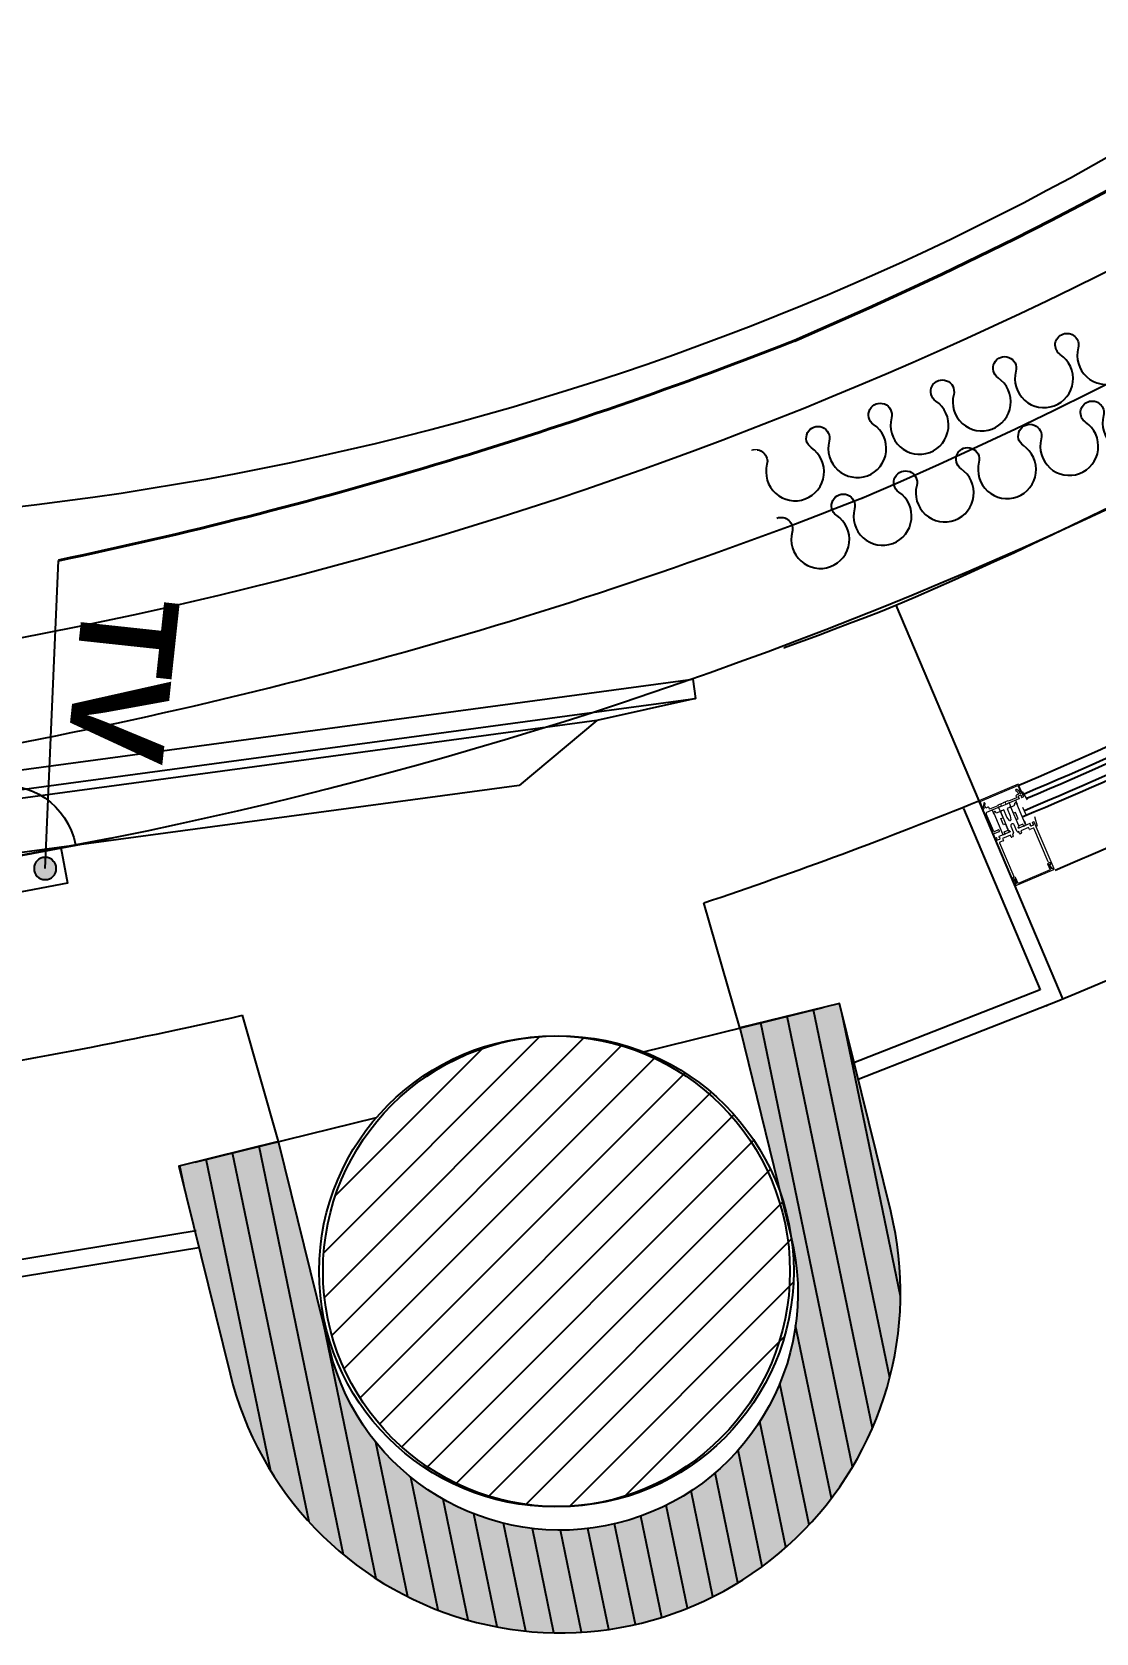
# Model space of a CAD drawing. Extents: x -678889171 to 586587, y -792238163 to 335485.
# Drawn here: x 86218 to 87461, y 16297 to 18167 of the extents above; entities that cross this region are included whole.
import ezdxf

# ---------------------------------------------------------------- set-up
doc = ezdxf.new("R2010")
doc.units = 0
doc.header["$MEASUREMENT"] = 0
doc.set_wipeout_variables(frame=1)
doc.layers.get('0').update_dxf_attribs({"color": 8})
for name, color, linetype in [('1', 8, 'Continuous'), ('9TH-FURN$0$A-SITE-PATT', 252, 'Continuous'), ('E-LIT-WIR-NO', 4, 'Continuous'), ('E-POW-BLOCK', 4, 'Continuous'), ('powr wire', 4, 'Continuous'), ('XR-A-9TH-FLOOR$0$A-SITE-PATT', 252, 'Continuous'), ('XR-A-9TH-FLOOR$0$A-WALL', 252, 'Continuous'), ('XR-A-col-910$0$A-COLS', 252, 'Continuous'), ('XR-A-col-910$0$A-COLS-PATT', 252, 'Continuous'), ('XR-A-TYP-4TH TO 10TH (OUTER)$0$A-SEC-CLAD', 252, 'Continuous'), ('XR-A-TYP-4TH TO 10TH (OUTER)$0$A-SITE-PATT', 252, 'Continuous'), ('XR-A-TYP-4TH TO 10TH (OUTER)$0$A-WALL', 252, 'Continuous'), ('XR-A-TYP-4TH TO 10TH (OUTER)$0$XR-A-TYP-4TH TO 10TH (OUTER)$0$$0$TYPICAL TYPES$0$XREF_3BR$0$I-COLS', 252, 'Continuous'), ('XR-A-TYP-4TH TO 10TH (OUTER)$0$XR-A-TYP-4TH TO 10TH (OUTER)$0$$0$TYPICAL TYPES$0$XREF_3BR$0$I-WALL', 252, 'Continuous'), ('XR-A-TYP-4TH TO 10TH (OUTER)$0$XR-A-TYP-4TH TO 10TH (OUTER)$0$$0$TYPICAL TYPES$0$XREF_3BR$0$I-WALL-PATT-NEWW', 252, 'Continuous'), ('XR-A-TYP-4TH TO 10TH (OUTER)$0$XR-A-TYP-4TH TO 10TH (OUTER)$0$$1$A-WALL', 252, 'Continuous'), ('XR-A-TYP-4TH TO 10TH (OUTER)$0$XR-A-TYP-4TH TO 10TH (OUTER)$0$A-DIM-IN', 252, 'Continuous'), ('XR-A-TYP-4TH TO 10TH (OUTER)$0$XR-A-TYP-4TH TO 10TH (OUTER)$0$A-ELEV-PEN1', 252, 'Continuous'), ('XR-A-TYP-4TH TO 10TH (OUTER)$0$XR-A-TYP-4TH TO 10TH (OUTER)$0$A-GLAZ', 252, 'Continuous'), ('XR-A-TYP.furn$0$2ND-FURN$0$XR-A-TYP-2-3-4-5-6-7-8-9-10$0$XR-A-TYP$0$TYPICAL TYPES$0$I-FURN', 252, 'Continuous'), ('XR-A-TYP.furn$0$2ND-FURN$0$XR-A-TYP-2-3-4-5-6-7-8-9-10$0$XR-A-TYP$0$TYPICAL TYPES$0$XREF_2BR$0$I-FURN', 252, 'Continuous'), ('XR-A-TYP.furn$0$2ND-FURN$0$XR-A-TYP-2-3-4-5-6-7-8-9-10$0$XR-A-TYP$0$TYPICAL TYPES$0$XREF_3BR$0$I-EQPM', 252, 'Continuous'), ('XR-A-TYP.furn$0$2ND-FURN$0$XR-A-TYP-2-3-4-5-6-7-8-9-10$0$XR-A-TYP$0$TYPICAL TYPES$0$XREF_3BR$0$I-SPCL', 252, 'Continuous'), ('XR-A-TYP.furn$0$A-SITE-PATT', 252, 'Continuous'), ('XR-A-TYP.furn$0$XR-A-TYP-2-3-4-5-6-7-8-9-10$0$XR-A-TYP$0$TYPICAL TYPES$0$XREF_3BR$0$I-EQPM', 252, 'Continuous'), ('XR-A-TYP.furn$0$XR-A-TYP-2-4-5-6$0$I-EQPM', 252, 'Continuous')]:
    doc.layers.add(name, color=color, linetype=linetype)
doc.layers.add('XR-A-TYP-4TH TO 10TH (OUTER)$0$Main entrance$0$A-ELEV-GLAZ', color=252, linetype='Continuous', lineweight=20)
doc.layers.add('XR-A-TYP-4TH TO 10TH (OUTER)$0$XR-A-TYP-4TH TO 10TH (OUTER)$0$$0$TYPICAL TYPES$0$XREF_3BR$0$TYPICAL 3-10  FLOOR TOWERS$0$xref arch units$0$a-pl-deco-008-005$0$A-SECT-8', color=252, linetype='Continuous', lineweight=25)
doc.styles.add('XR-A-TYP.furn$0$2ND-FURN$0$XR-A-TYP-2-3-4-5-6-7-8-9-10$0$XR-A-TYP$0$TYPICAL TYPES$0$XREF_3BR$0$KZT', font='')
doc.styles.get('XR-A-TYP.furn$0$2ND-FURN$0$XR-A-TYP-2-3-4-5-6-7-8-9-10$0$XR-A-TYP$0$TYPICAL TYPES$0$XREF_3BR$0$KZT').set_extended_font_data('AvantGarde LT Medium', bold=True)

# ---------------------------------------------------------------- blocks, each defined once
blk = doc.blocks.new('UPS DUPLEX')
at = {"layer": 'E-POW-BLOCK'}
h = blk.add_hatch(color=3, dxfattribs=at)
h.dxf.hatch_style = 1
edge = h.paths.add_edge_path()
edge.add_arc((32.76164670027364, 27.61793282304821), 0.03025259035537483, 0, 360)
at = {"color": 3}
blk.add_line((32.86807620287158, 27.86607925039647), (32.86807620287158, 28.02111755226736), dxfattribs=at)
at = {"layer": 'E-POW-BLOCK', "color": 3}
blk.add_line((33.16807635287157, 27.66607915039653), (32.56807605287158, 27.66607915039647), dxfattribs=at)
blk.add_lwpolyline([(33.02738579121696, 27.6660791503965), (32.7087666145262, 27.6660791503965), (32.7087666145262, 27.56731597363002), (33.02738579121696, 27.56731597363002)], close=True, dxfattribs=at)
for centre in [(32.76164670027364, 27.61793282304821), (32.9777216971127, 27.61793282304821)]:
    blk.add_circle(centre, 0.03025259035537483, dxfattribs=at)
blk.add_arc((32.86807620287158, 27.66607915039647), 0.2000001000000001, 2.035554996136651e-12, 180, dxfattribs=at)
blk = doc.blocks.new('XR-A-col-910')
at = {"layer": 'XR-A-col-910$0$A-COLS-PATT'}
h = blk.add_hatch(dxfattribs=at)
h.set_pattern_fill('ANSI31', color=256, scale=300)
h.set_pattern_definition([(45, (117115.7193736895, -16924.81360370159), (-26.51650429449553, 26.51650429449553), [])])
edge = h.paths.add_edge_path()
edge.add_arc((89633.44839038573, 3197.51848007035), 275, 0, 360)
at = {"layer": 'XR-A-col-910$0$A-COLS'}
blk.add_circle((89633.44839038573, 3197.51848007035, 2.980748956422501e-06), 275, dxfattribs=at)
blk = doc.blocks.new('XR-A-TYP-4TH TO 10TH (OUTER)$0$m')
at = {"layer": 'XR-A-TYP-4TH TO 10TH (OUTER)$0$Main entrance$0$A-ELEV-GLAZ'}
for p, q in [((12664.1697967871, 190975.6714624258, -1.611860910544041e-06), (12663.83466800847, 190966.2793384974, -1.611860910544041e-06)), ((12664.16998087482, 190975.6766466983, -1.611860910544041e-06), (12663.83485209619, 190966.2845227698, -1.611860910544048e-06)), ((12714.13871941908, 190973.8936674228, -1.611860910544041e-06), (12664.16998087482, 190975.6766466983, -1.611860910544041e-06)), ((12664.90761960065, 190966.6698516879, -1.611860910544048e-06), (12665.18236481561, 190974.3697010346, -1.611860910544041e-06)), ((12665.54222256877, 190966.6472078515, -1.611860910544048e-06), (12664.90761960065, 190966.6698516879, -1.611860910544048e-06)), ((12665.18236481561, 190974.3697010346, -1.611860910544041e-06), (12713.03576013281, 190972.6622012137, -1.611860910544048e-06)), ((12668.04299261251, 190970.5822449442, -1.611860910544041e-06), (12665.67470666027, 190966.7985984343, -1.611860910544041e-06)), ((12668.0127029322, 190964.6528236015, -1.611860910544041e-06), (12668.11446785723, 190967.5048281098, -1.611860910544048e-06)), ((12668.11446785723, 190967.5048281098, -1.611860910544048e-06), (12669.47835360853, 190969.6838139532, -1.611860910544048e-06)), ((12708.41671927379, 190968.2944192832, -1.611860910544034e-06), (12709.62183349302, 190966.0237666529, -1.611860910544041e-06)), ((12709.62183349302, 190966.0237666529, -1.611860910544041e-06), (12709.520068568, 190963.1717621445, -1.611860910544041e-06)), ((12712.00505485394, 190965.1454438208, -1.611860910544048e-06), (12709.91246383366, 190969.0882628738, -1.611860910544041e-06)), ((12713.03576013281, 190972.6622012137, -1.611860910544048e-06), (12712.76101491785, 190964.962351867, -1.611860910544041e-06)), ((12713.80359064045, 190964.5015434942, -1.611860910544041e-06), (12714.13871941908, 190973.8936674228, -1.611860910544041e-06)), ((12663.75991013732, 190964.1691603638, -1.611860910544041e-06), (12662.66092927774, 190933.3697629769, -1.611860910544048e-06)), ((12663.75937264154, 190964.1691795427, -1.611860910544048e-06), (12663.61898085591, 190960.2346411403, -1.611860910544048e-06)), ((12665.26275673695, 190964.7509468926, -1.611860910544041e-06), (12664.41661944614, 190964.7811386744, -1.611860910544048e-06)), ((12665.26329423273, 190964.7509277137, -1.611860910544041e-06), (12664.41715694191, 190964.7811194955, -1.611860910544041e-06)), ((12664.89703963233, 190936.6788326857, -1.611860910544048e-06), (12665.67447801511, 190958.466867925, -1.611860910544048e-06)), ((12665.05877035965, 190964.9700291608, -1.611860910544041e-06), (12665.48183900509, 190964.9549332698, -1.611860910544041e-06)), ((12666.98897162425, 190959.6907861886, -1.611860910544041e-06), (12683.82873242408, 190959.089911614, -1.611860910544041e-06)), ((12670.42419421115, 190964.5667770232, -1.611860910544041e-06), (12668.0127029322, 190964.6528236015, -1.611860910544041e-06)), ((12671.59074808907, 190961.6446225616, -1.611860910544048e-06), (12671.64811247456, 190963.2522834142, -1.611860910544048e-06)), ((12681.78886865156, 190961.2807342957, -1.611860910544041e-06), (12671.59074808907, 190961.6446225616, -1.611860910544048e-06)), ((12674.03907712314, 190955.4679066708, -1.61186101780385e-06), (12673.09558394009, 190929.0261163318, -1.611861017803837e-06)), ((12673.74919019918, 190959.4443779391, -1.61186101780385e-06), (12673.56049156258, 190954.1560198713, -1.611861017803844e-06)), ((12676.63608149783, 190954.0514678355, -1.61186101780385e-06), (12676.68325615694, 190955.3735573525, -1.611861017803857e-06)), ((12681.77853174754, 190953.8679754663, -1.611861017803837e-06), (12676.63608149783, 190954.0514678355, -1.61186101780385e-06)), ((12681.77853174754, 190953.8679754663, -1.611860910544034e-06), (12680.8999508955, 190929.2453803027, -1.611860910544048e-06)), ((12681.49548379261, 190945.9354383646, -1.61186101780385e-06), (12681.77853174754, 190953.8679754663, -1.611861017803837e-06)), ((12681.77853174754, 190953.8679754663, -1.611861017803837e-06), (12681.96723038415, 190959.1563335341, -1.61186101780385e-06)), ((12682.62466903841, 190953.8377836844, -1.611860910544048e-06), (12681.77853174754, 190953.8679754663, -1.611860910544034e-06)), ((12683.10062126452, 190953.8208008072, -1.61186101780385e-06), (12681.77853174754, 190953.8679754663, -1.611861017803837e-06)), ((12682.336574322, 190961.790700239, -1.611860910544048e-06), (12681.78886865156, 190961.2807342957, -1.611860910544041e-06)), ((12683.28931990112, 190959.109158875, -1.611861017803844e-06), (12681.96723038415, 190959.1563335341, -1.61186101780385e-06)), ((12688.36530251928, 190961.5755837932, -1.611860910544048e-06), (12682.336574322, 190961.790700239, -1.611860910544048e-06)), ((12682.95329244066, 190954.1437632503, -1.611860910544041e-06), (12682.62466903841, 190953.8377836844, -1.611860910544048e-06)), ((12683.25927200532, 190953.8151398482, -1.611860910544048e-06), (12682.95329244066, 190954.1437632503, -1.611860910544041e-06)), ((12684.80347256113, 190953.7600398463, -1.611860910544041e-06), (12683.25927200532, 190953.8151398482, -1.611860910544048e-06)), ((12683.82873242408, 190959.089911614, -1.611860910544041e-06), (12684.13471198985, 190958.7612882118, -1.611860910544041e-06)), ((12684.13471198985, 190958.7612882118, -1.611860910544041e-06), (12684.46333539216, 190959.0672677777, -1.611860910544041e-06)), ((12684.46333539216, 190959.0672677777, -1.611860910544041e-06), (12692.71317397793, 190958.7728979045, -1.611860910544048e-06)), ((12685.1320959646, 190954.066019412, -1.611860910544048e-06), (12684.80347256113, 190953.7600398463, -1.611860910544041e-06)), ((12685.43807553048, 190953.7373960098, -1.611860910544048e-06), (12685.1320959646, 190954.066019412, -1.611860910544048e-06)), ((12686.28421282135, 190953.7072042279, -1.611860910544041e-06), (12685.43807553048, 190953.7373960098, -1.611860910544048e-06)), ((12685.77484819295, 190959.0204705158, -1.611861017803844e-06), (12685.86919751122, 190961.6646495497, -1.611861017803844e-06)), ((12685.95965116636, 190944.6112283512, -1.611860910544048e-06), (12686.28421282135, 190953.7072042279, -1.611860910544041e-06)), ((12688.6712820851, 190961.246960391, -1.611860910544048e-06), (12688.36530251928, 190961.5755837932, -1.611860910544048e-06)), ((12688.99990548734, 190961.5529399568, -1.611860910544041e-06), (12688.6712820851, 190961.246960391, -1.611860910544048e-06)), ((12695.02863368468, 190961.337823511, -1.611860910544048e-06), (12688.99990548734, 190961.5529399568, -1.611860910544041e-06)), ((12690.51489927545, 190953.5562453186, -1.611860910544041e-06), (12690.19033762047, 190944.460269442, -1.611860910544048e-06)), ((12691.36103656638, 190953.5260535368, -1.611860910544048e-06), (12690.51489927545, 190953.5562453186, -1.611860910544041e-06)), ((12691.68965996857, 190953.8320331027, -1.611860910544041e-06), (12691.36103656638, 190953.5260535368, -1.611860910544048e-06)), ((12691.40166117707, 190958.8196951664, -1.61186101780385e-06), (12691.49601049534, 190961.4638742003, -1.61186101780385e-06)), ((12691.99563953585, 190953.5034097004, -1.611860910544048e-06), (12691.68965996857, 190953.8320331027, -1.611860910544041e-06)), ((12693.53984009149, 190953.4483096984, -1.611860910544048e-06), (12691.99563953585, 190953.5034097004, -1.611860910544048e-06)), ((12692.71317397793, 190958.7728979045, -1.611860910544048e-06), (12693.01915354369, 190958.4442745022, -1.611860910544041e-06)), ((12693.01915354369, 190958.4442745022, -1.611860910544041e-06), (12693.34777694611, 190958.7502540681, -1.611860910544048e-06)), ((12693.34777694611, 190958.7502540681, -1.611860910544048e-06), (12708.11503798328, 190958.2233302123, -1.611860910544041e-06)), ((12693.86846349256, 190953.7542892644, -1.611860910544041e-06), (12693.53984009149, 190953.4483096984, -1.611860910544048e-06)), ((12695.02058034932, 190953.3954740802, -1.61186101780385e-06), (12693.6984908323, 190953.4426487394, -1.611861017803844e-06)), ((12694.17444305845, 190953.4256658621, -1.611860910544041e-06), (12693.86846349256, 190953.7542892644, -1.611860910544041e-06)), ((12695.20927898593, 190958.683832148, -1.611861017803844e-06), (12693.88718946891, 190958.7310068072, -1.61186101780385e-06)), ((12694.14199949728, 190928.7728789166, -1.611860910544055e-06), (12695.02058034932, 190953.3954740802, -1.611860910544048e-06)), ((12695.02058034932, 190953.3954740802, -1.611860910544048e-06), (12694.17444305845, 190953.4256658621, -1.611860910544041e-06)), ((12694.73753239438, 190945.4629369785, -1.61186101780385e-06), (12695.02058034932, 190953.3954740802, -1.61186101780385e-06)), ((12695.20927898593, 190958.683832148, -1.611861017803844e-06), (12695.02058034932, 190953.3954740802, -1.61186101780385e-06)), ((12695.02058034932, 190953.3954740802, -1.61186101780385e-06), (12700.16302970322, 190953.211981743, -1.61186101780385e-06)), ((12695.53859962781, 190960.7901178406, -1.611860910544041e-06), (12695.02863368468, 190961.337823511, -1.611860910544048e-06)), ((12705.73671929442, 190960.4262296067, -1.611860910544041e-06), (12695.53859962781, 190960.7901178406, -1.611860910544041e-06)), ((12700.16302970322, 190953.211981743, -1.61186101780385e-06), (12700.21020436239, 190954.5340712601, -1.61186101780385e-06)), ((12702.85438339619, 190954.4397219418, -1.611861017803844e-06), (12701.9108902131, 190927.9979316027, -1.61186101780385e-06)), ((12703.42694830812, 190958.3854192943, -1.611861017803844e-06), (12703.23824967152, 190953.0970612265, -1.61186101780385e-06)), ((12705.7940836799, 190962.0338904595, -1.611860910544041e-06), (12705.73671929442, 190960.4262296067, -1.611860910544041e-06)), ((12709.520068568, 190963.1717621445, -1.611860910544041e-06), (12707.10857728915, 190963.2578087228, -1.611860910544041e-06)), ((12707.38568499267, 190937.7829081643, -1.611861039254418e-06), (12707.71219915424, 190946.9336038536, -1.611861039254425e-06)), ((12707.84413084631, 190960.1284616416, -1.611860910544048e-06), (12707.85206252158, 190960.3507501521, -1.611860910544041e-06)), ((12708.94747386253, 190961.3706820383, -1.611860910544048e-06), (12710.80897590234, 190961.3042601183, -1.611860910544041e-06)), ((12711.41497341765, 190958.105582263, -1.611860910544048e-06), (12713.14955486383, 190958.0436891102, -1.611860910544041e-06)), ((12711.82890778858, 190960.2088487774, -1.611860910544041e-06), (12711.8209761133, 190959.9865602669, -1.611860910544034e-06)), ((12712.06602838599, 190963.2927211217, -1.611860910544048e-06), (12712.48909703137, 190963.2776252308, -1.611860910544034e-06)), ((12712.76101491785, 190964.962351867, -1.611860910544041e-06), (12712.12641194968, 190964.9849957035, -1.611860910544048e-06)), ((12713.1161520541, 190963.0434470717, -1.611860910544034e-06), (12712.27001476323, 190963.0736388534, -1.611860910544041e-06)), ((12713.58771940017, 190958.4516618648, -1.611860910544041e-06), (12713.72811118581, 190962.3862002672, -1.611860910544041e-06)), ((12716.28009019772, 190952.6317036439, -1.611861017803844e-06), (12715.06869215286, 190964.1123255979, -1.611861017803837e-06)), ((12662.66092927774, 190933.3697629769, -1.611860910544048e-06), (12670.48769921814, 190933.0904889948, -1.611860910544048e-06)), ((12664.62934323708, 190928.0044350444, -1.611860910544041e-06), (12662.89476179073, 190928.0663281972, -1.611860910544041e-06)), ((12670.56317867278, 190935.205832222, -1.611860910544041e-06), (12666.12095789574, 190935.3643390767, -1.611860910544048e-06)), ((12675.37528683073, 190927.6209994148, -1.611860910544041e-06), (12667.92927867134, 190927.8866870951, -1.611860910544041e-06)), ((12671.14494602255, 190933.7024481265, -1.611860910544041e-06), (12671.17513780442, 190934.5485854174, -1.611860910544034e-06)), ((12675.73976297391, 190928.9317670135, -1.611861017803844e-06), (12675.78693763306, 190930.2538565304, -1.611861017803837e-06)), ((12675.78693763306, 190930.2538565304, -1.611861017803837e-06), (12680.92938788278, 190930.0703641613, -1.611861017803844e-06)), ((12678.5682568038, 190938.0972505813, -1.61186101780385e-06), (12678.85130475867, 190946.0297876829, -1.611861017803844e-06)), ((12681.21243583773, 190938.0029012631, -1.611861017803844e-06), (12678.5682568038, 190938.0972505813, -1.61186101780385e-06)), ((12678.85130475867, 190946.0297876829, -1.611861017803844e-06), (12681.49548379261, 190945.9354383646, -1.61186101780385e-06)), ((12680.92938788278, 190930.0703641613, -1.611861017803844e-06), (12681.21243583773, 190938.0029012631, -1.611861017803844e-06)), ((12681.10393727268, 190929.0262980345, -1.611860910544048e-06), (12681.95007456355, 190928.9961062527, -1.611860910544041e-06)), ((12682.15406094091, 190928.7770239845, -1.611860910544041e-06), (12682.11179244633, 190927.5924317773, -1.611860910544048e-06)), ((12685.54451416583, 190932.9768406021, -1.611860910544041e-06), (12685.25693744363, 190924.9173829069, -1.611860910544048e-06)), ((12687.03129094756, 190939.9532947085, -1.611860910544041e-06), (12685.95965116636, 190944.6112283512, -1.611860910544048e-06)), ((12690.19033762047, 190944.460269442, -1.611860910544048e-06), (12688.78943807355, 190939.8905606876, -1.611860910544048e-06)), ((12689.48762389773, 190924.7664239976, -1.611860910544041e-06), (12689.77520061994, 190932.8258816929, -1.611860910544048e-06)), ((12692.81542917549, 190927.2105057368, -1.611860910544041e-06), (12692.85769767007, 190928.395097944, -1.611860910544048e-06)), ((12693.07677993821, 190928.5990843212, -1.611860910544034e-06), (12693.92291722896, 190928.5688925394, -1.611860910544041e-06)), ((12694.17143648455, 190929.5978627752, -1.61186101780385e-06), (12694.4544844395, 190937.5303998769, -1.611861017803844e-06)), ((12699.31388583846, 190929.4143704379, -1.611861017803837e-06), (12694.17143648455, 190929.5978627752, -1.61186101780385e-06)), ((12694.4544844395, 190937.5303998769, -1.611861017803844e-06), (12697.09866347342, 190937.4360505587, -1.611861017803844e-06)), ((12697.3817114283, 190945.3685876602, -1.611861017803844e-06), (12694.73753239438, 190945.4629369785, -1.61186101780385e-06)), ((12697.09866347342, 190937.4360505587, -1.611861017803844e-06), (12697.3817114283, 190945.3685876602, -1.611861017803844e-06)), ((12699.2667111793, 190928.092280921, -1.611861017803844e-06), (12699.31388583846, 190929.4143704379, -1.611861017803837e-06)), ((12702.29512645549, 190926.6656393682, -1.611861017803844e-06), (12702.48382509211, 190931.9539974362, -1.61186101780385e-06)), ((12715.5256656183, 190931.4886398535, -1.611861017803837e-06), (12713.49908946329, 190920.1235549545, -1.611861017803844e-06)), ((12662.45641316667, 190927.6531711703, -1.611860910544041e-06), (12660.34218518381, 190868.39587959)), ((12662.45659725439, 190927.6583554427, -1.611860910544048e-06), (12660.34236927153, 190868.4010638625)), ((12665.52556555747, 190921.0676572185, -1.611860910544041e-06), (12664.00313442927, 190878.3957195522)), ((12664.21540886598, 190925.9011685299, -1.611860910544041e-06), (12664.2233405412, 190926.1234570405, -1.611860910544041e-06)), ((12667.09684279209, 190924.7393352689, -1.611860910544041e-06), (12665.23534075228, 190924.805757189, -1.611860910544041e-06)), ((12670.38479743851, 190921.3178779127, -1.611860910544048e-06), (12665.96373009386, 190921.4756299729, -1.611860910544041e-06)), ((12668.20018580819, 190925.9815556657, -1.611860910544041e-06), (12668.19225413298, 190925.7592671553, -1.611860910544041e-06)), ((12670.90976334766, 190924.1584953784, -1.611860910544034e-06), (12670.82296197485, 190921.7258506672, -1.611860910544041e-06)), ((12680.70596869705, 190923.8089482089, -1.611860910544041e-06), (12670.90976334766, 190924.1584953784, -1.611860910544034e-06)), ((12675.68126639655, 190927.2923760125, -1.611860910544048e-06), (12675.37528683073, 190927.6209994148, -1.611860910544041e-06)), ((12676.00988979892, 190927.5983555784, -1.611860910544034e-06), (12675.68126639655, 190927.2923760125, -1.611860910544048e-06)), ((12681.89271017807, 190927.3884454001, -1.611860910544048e-06), (12676.00988979892, 190927.5983555784, -1.611860910544034e-06)), ((12680.61916732423, 190921.3763034977, -1.611860910544048e-06), (12680.70596869705, 190923.8089482089, -1.611860910544041e-06)), ((12682.71941466044, 190920.8777553977, -1.611860910544041e-06), (12681.02714007876, 190920.9381389614, -1.611860910544048e-06)), ((12683.24438056959, 190923.7183728633, -1.611860910544041e-06), (12683.15757919678, 190921.2857281521, -1.611860910544048e-06)), ((12683.9424438346, 190923.6934646434, -1.611860910544041e-06), (12683.24438056959, 190923.7183728633, -1.611860910544041e-06)), ((12691.40960542639, 190923.4270221685, -1.611860910544041e-06), (12690.71154216126, 190923.4519303885, -1.611860910544048e-06)), ((12691.32280405357, 190920.9943774572, -1.611860910544048e-06), (12691.40960542639, 190923.4270221685, -1.611860910544041e-06)), ((12693.42305138953, 190920.4958293572, -1.611860910544041e-06), (12691.73077680786, 190920.5562129209, -1.611860910544041e-06)), ((12698.902235036, 190926.7815133223, -1.611860910544041e-06), (12693.01941555272, 190926.9914234687, -1.611860910544048e-06)), ((12693.94801729882, 190923.3364468229, -1.611860910544041e-06), (12693.861215926, 190920.9038021116, -1.611860910544041e-06)), ((12703.74422175233, 190922.9868996855, -1.611860910544048e-06), (12693.94801729882, 190923.3364468229, -1.611860910544041e-06)), ((12699.20821460194, 190926.45288992, -1.611860910544048e-06), (12698.902235036, 190926.7815133223, -1.611860910544041e-06)), ((12699.53683800424, 190926.7588694859, -1.611860910544041e-06), (12699.20821460194, 190926.45288992, -1.611860910544048e-06)), ((12706.98284616364, 190926.4931818056, -1.611860910544048e-06), (12699.53683800424, 190926.7588694859, -1.611860910544041e-06)), ((12703.6574203795, 190920.5542549742, -1.611860910544048e-06), (12703.74422175233, 190922.9868996855, -1.611860910544048e-06)), ((12708.48646047868, 190919.9583383777, -1.611860910544034e-06), (12704.06539313393, 190920.116090438, -1.611860910544048e-06)), ((12706.56891179266, 190924.3899152912, -1.611860910544034e-06), (12706.57684346788, 190924.6122038016, -1.611860910544041e-06)), ((12707.37200210502, 190876.8482361751), (12708.8944332332, 190919.5201738414, -1.611860910544041e-06)), ((12709.45034571877, 190923.2280820301, -1.611860910544041e-06), (12707.58884367895, 190923.2945039502, -1.611860910544048e-06)), ((12712.01736304419, 190926.3135407035, -1.611860910544041e-06), (12710.28278159802, 190926.3754338563, -1.611860910544048e-06)), ((12710.3111078158, 190866.618084587), (12712.42533579866, 190925.8753761671, -1.611860910544048e-06)), ((12710.55368873487, 190924.470302427, -1.611860910544041e-06), (12710.54575705965, 190924.2480139164, -1.611860910544041e-06)), ((12661.87300916135, 190869.3349936078), (12663.85443990365, 190874.2284933948)), ((12662.3751900488, 190874.9166867759), (12662.44765032525, 190876.9474162738)), ((12662.44765032525, 190876.9474162738), (12664.00313442927, 190878.3957195523)), ((12663.85443990365, 190874.2284933948), (12662.98714918063, 190874.2594399712)), ((12708.09059830242, 190872.6500634413), (12707.2233075794, 190872.6810100178)), ((12707.2233075794, 190872.6810100178), (12708.85092460091, 190867.658732568)), ((12707.37200210502, 190876.8482361752), (12708.82030538347, 190875.2927520712)), ((12708.82030538347, 190875.2927520712), (12708.74784510702, 190873.2620225732)), ((12660.69635588805, 190868.2394177747), (12661.87300916135, 190869.3349936078)), ((12708.85092460091, 190867.658732568), (12709.94650043391, 190866.4820792946))]:
    blk.add_line(p, q, dxfattribs=at)
at = {"layer": 'XR-A-TYP-4TH TO 10TH (OUTER)$0$Main entrance$0$A-ELEV-GLAZ', "elevation": -1.611860910544048e-06}
blk.add_lwpolyline([(12709.63305372821, 190865.9867519006, 0.6681786379192535), (12709.79469981603, 190866.3407385171), (12708.10131264491, 190868.1594438019), (12707.06329113553, 190868.1964823763), (12707.2233075794, 190872.6810100178), (12707.90021741201, 190872.6568565922), (12706.58790751385, 190875.1294852233, 0.7673269879789419), (12705.99260420522, 190874.9925251984), (12705.72158655287, 190867.3971423473), (12664.97574447878, 190868.8510312006), (12665.24676213112, 190876.4464140517, 0.7673269879789422), (12664.66273433036, 190876.6254548451), (12663.17753007093, 190874.2526468203), (12663.85443990365, 190874.2284933948), (12663.69442345979, 190869.7439657534), (12662.65640195041, 190869.7810043277), (12660.83769666551, 190868.0876171566, 0.6681786379192988), (12660.97370195776, 190867.7230097749)], format="xyb", close=True, dxfattribs=at)
at = {"layer": 'XR-A-TYP-4TH TO 10TH (OUTER)$0$Main entrance$0$A-ELEV-GLAZ'}
for centre, radius, start, end in [((12665.10405803243, 190966.2392350971, -1.611860910544041e-06), 1.27001365426252, 177.9564450068704, 267.9564450064538), ((12665.30049646428, 190965.8086185062, -1.611860910544048e-06), 1.058344711860467, 267.9564450064538, 69.29352012457247), ((12665.51203078697, 190965.8010705606, -1.611860910544048e-06), 0.8466757694881354, 267.9564450064538, 87.95644500645382), ((12668.76067311058, 190970.1330294487, -1.611860910544041e-06), 0.8466757694818402, 327.9564450071113, 147.9564450071113), ((12709.16459155372, 190968.6913410784, -1.611860910544041e-06), 0.8466757694923422, 27.95644500665222, 207.9564450066522), ((12712.30775449055, 190964.1313104671, -1.611860910544048e-06), 1.058344711875328, 106.6193698913677, 267.956444999788), ((12664.39397560972, 190964.1465357063, -1.611860910544048e-06), 0.6350068271251965, 87.95644500645382, 177.9564450068704), ((12664.39451310538, 190964.1465165273, -1.611860910544048e-06), 0.6350068271009431, 87.95644500645382, 177.9564450068704), ((12666.94368395147, 190958.4215802523, -1.611860910544034e-06), 1.27001365426252, 87.95644500645382, 177.9564450068704), ((12670.3789065382, 190963.297571087, -1.611860910544048e-06), 1.270013654250393, 357.9564450068705, 87.95644500645382), ((12675.36116664009, 190955.4207320117, -1.61186101780385e-06), 1.322930889839934, 357.9564450068705, 177.9564450068704), ((12701.53229387922, 190954.4868966009, -1.61186101780385e-06), 1.322930889839934, 357.9564450068705, 177.9564450068704), ((12707.06328961632, 190961.9886027866, -1.611860910544041e-06), 1.27001365426252, 87.95644500645382, 177.9564450068704), ((12709.74793975067, 190960.0605301324, -1.611860910544034e-06), 1.905020481362623, 177.9564450068704, 223.1461331001009), ((12708.90973413521, 190960.3130104248, -1.611860910544048e-06), 1.058344711875328, 87.95644500645382, 177.9564450068704), ((12708.12635990146, 190958.5406316964, -1.611860910544034e-06), 0.3175034135565349, 267.9564450064538, 43.1461331024579), ((12710.77123617502, 190960.2465885047, -1.611860910544034e-06), 1.058344711875328, 357.9564450068705, 87.95644500645382), ((12711.42629533583, 190958.4228837471, -1.611860910544041e-06), 0.3175034135619088, 132.7667569133261, 267.9564450064538), ((12709.91716720893, 190960.0544917761, -1.611860910544048e-06), 1.905020481363463, 312.7667569156825, 357.9564450068705), ((12712.09622016786, 190964.1388584126, -1.611860910544048e-06), 0.8466757695002621, 87.95644500645382, 267.9564450064538), ((12712.53438470414, 190964.546831167, -1.611860910544034e-06), 1.270013654250393, 267.9564450064538, 357.9564450068705), ((12713.09350821769, 190962.4088441036, -1.611860910544048e-06), 0.6350068271130699, 357.9564450035375, 87.95644500645382), ((12713.16465075473, 190958.4667577557, -1.611860910544048e-06), 0.4233378847380043, 267.9564450064538, 357.9564450102182), ((12662.87966589977, 190927.6432595518, -1.611860910544041e-06), 0.4233378847501311, 87.95644500645382, 177.9564450068704), ((12664.61802131884, 190927.6871335604, -1.611860910544048e-06), 0.3175034135533624, 312.7667569133261, 87.95644500645382), ((12666.16624556851, 190936.633545013, -1.611860910544048e-06), 1.270013654238267, 177.9564450068704, 267.9564450064538), ((12667.9179567531, 190927.569385611, -1.611860910544041e-06), 0.3175034135565349, 87.95644500645382, 223.1461331024579), ((12670.51034305449, 190933.725091963, -1.611860910544041e-06), 0.6350068271130699, 267.9564450064538, 357.9564450068705), ((12670.54053483636, 190934.5712292538, -1.611860910544048e-06), 0.6350068271373233, 357.9564450068705, 87.95644500645382), ((12674.417673457, 190928.9789416726, -1.61186101780385e-06), 1.322930889839915, 177.9564450068704, 357.9564450068705), ((12681.11148521819, 190929.2378323571, -1.611860910544048e-06), 0.2116689423629388, 177.9564450035375, 267.9564450064538), ((12681.94252661809, 190928.78457193, -1.611860910544034e-06), 0.2116689423629388, 357.9564450035375, 87.95644500645382), ((12687.65985739289, 190932.9013611475, -1.611860910544041e-06), 2.116689423726402, 357.9564450068705, 177.9564450068704), ((12687.91876927558, 190940.1574747494, -1.611860910544048e-06), 0.9106630945981612, 192.9564450082594, 342.9564450089258), ((12693.06923199275, 190928.3875499985, -1.611860910544041e-06), 0.2116689423750655, 87.95644500645382, 177.9564450102183), ((12693.93046517459, 190928.7804268621, -1.611860910544048e-06), 0.2116689423750655, 267.956444999788, 357.9564450068705), ((12700.58880069619, 190928.0451062619, -1.61186101780385e-06), 1.322930889839915, 177.9564450068704, 357.9564450068705), ((12665.27308047959, 190925.8634288026, -1.611860910544041e-06), 1.058344711851074, 177.9564450068704, 267.9564450064538), ((12666.1271494457, 190926.0555255313, -1.611860910544048e-06), 1.905020481351336, 132.7667569156825, 177.9564450068704), ((12665.94863420296, 190921.0525613275, -1.611860910544041e-06), 0.4233378847622578, 87.95644500645382, 177.9564450068704), ((12667.13458251941, 190925.7970068826, -1.611860910544041e-06), 1.058344711875328, 267.956444999788, 357.9564450068705), ((12666.29637690383, 190926.0494871749, -1.611860910544041e-06), 1.905020481371396, 357.9564450068705, 43.1461331024579), ((12670.39989332947, 190921.740946558, -1.611860910544048e-06), 0.4233378847501311, 267.9564450064538, 357.9564450068705), ((12681.04223596971, 190921.3612076068, -1.611860910544041e-06), 0.4233378847501311, 177.9564450068704, 267.9564450064538), ((12681.90025812352, 190927.5999797228, -1.611860910544041e-06), 0.2116689423629388, 267.956444999788, 357.9564450068705), ((12682.7345105514, 190921.3008240431, -1.611860910544041e-06), 0.4233378847622578, 267.9564450064538, 357.9564450068705), ((12683.98773150738, 190924.9626705797, -1.611860910544041e-06), 1.270013654250393, 267.956444999788, 357.9564450068705), ((12690.75682983404, 190924.7211363247, -1.611860910544041e-06), 1.270013654238267, 177.9564450068704, 267.9564450064538), ((12691.74587269882, 190920.9792815663, -1.611860910544041e-06), 0.4233378847258776, 177.9564450035375, 267.956444999788), ((12693.02696349817, 190927.2029577913, -1.611860910544041e-06), 0.2116689423871922, 177.9564450102183, 267.956444999788), ((12693.43814728051, 190920.9188980026, -1.611860910544041e-06), 0.4233378847380043, 267.9564450064538, 357.9564450102182), ((12704.08048902488, 190920.5391590833, -1.611860910544041e-06), 0.4233378847258776, 177.9564450035375, 267.956444999788), ((12707.62658340627, 190924.3521755638, -1.611860910544041e-06), 1.058344711863201, 177.9564450068704, 267.956444999788), ((12708.48065237225, 190924.5442722925, -1.611860910544048e-06), 1.905020481351336, 132.7667569156825, 177.9564450068704), ((12706.9715242454, 190926.1758803216, -1.611860910544041e-06), 0.3175034135619088, 312.7667569133261, 87.95644499978796), ((12708.47136458777, 190919.5352697323, -1.611860910544041e-06), 0.4233378847501311, 357.9564450102182, 87.95644500645382), ((12709.4880854461, 190924.2857536438, -1.611860910544048e-06), 1.058344711863201, 267.9564450064538, 357.9564450068705), ((12710.27145967978, 190926.0581323723, -1.611860910544041e-06), 0.3175034135565349, 87.95644500645382, 223.1461331024579), ((12708.6498798305, 190924.5382339361, -1.611860910544048e-06), 1.90502048134553, 357.9564450068705, 43.1461331001009), ((12712.00226715322, 190925.8904720581, -1.611860910544034e-06), 0.4233378847380043, 357.9564450068705, 87.95644499978796), ((12663.00979301704, 190874.8940429395), 0.6350068271130699, 177.9564450068704, 267.956444999788), ((12708.11324213884, 190873.2846664095), 0.6350068271251965, 267.956444999788, 357.9564450068705), ((12660.55284058064, 190868.3935538472), 0.2106052523411042, 177.9564450068704, 312.9564450082029), ((12710.10063650664, 190866.6255946021), 0.2106052523545957, 222.9564450064144, 357.9564450068705)]:
    blk.add_arc(centre, radius, start, end, dxfattribs=at)
blk = doc.blocks.new('XR-A-TYP-4TH TO 10TH (OUTER)$0$XR-A-TYP-4TH TO 10TH (OUTER)$0$SC3')
at = {"layer": 'XR-A-TYP-4TH TO 10TH (OUTER)$0$XR-A-TYP-4TH TO 10TH (OUTER)$0$A-ELEV-PEN1', "extrusion": (-0.001511618374629638, -0.001339969413712414, 0.9999979597438486), "elevation": -104.395929656998}
blk.add_lwpolyline([(90657.40894065691, 4608.813261001201, -0.08036719263128042), (89184.89376309571, 3698.615976733933, -0.0776842641577383)], format="xyb", dxfattribs=at)
at = {"layer": 'XR-A-TYP-4TH TO 10TH (OUTER)$0$XR-A-TYP-4TH TO 10TH (OUTER)$0$A-GLAZ', "extrusion": (-0.001511618374629638, -0.001339969413712414, 0.9999979597438486), "elevation": -104.395929656998}
for points in [[(90493.68790444607, 4797.745583016372, -0.0776842641577387), (89139.90985360017, 3950.932156452545)], [(90564.41539208914, 4716.126819905817, -0.07768426415773878), (89182.3561623047, 3851.622988309031, -0.07768426415773878)]]:
    blk.add_lwpolyline(points, format="xyb", dxfattribs=at)
at = {"layer": 'XR-A-TYP-4TH TO 10TH (OUTER)$0$XR-A-TYP-4TH TO 10TH (OUTER)$0$A-GLAZ', "elevation": 38.56442199400603}
for points in [[(89959.18120971313, 4372.592796925015, -0.04484288596335419), (89146.0901574657, 3941.174110018842)], [(89969.05583244658, 4357.54303976571, -0.04519576044938179), (89146.42157834182, 3921.791191838878)], [(89962.4727506641, 4367.576211144539, -0.04480192839935716), (89149.21034519486, 3935.977478152425)], [(89972.3473806006, 4352.526443007215, -0.04546964866324829), (89144.02305501082, 3914.309335111292)]]:
    blk.add_lwpolyline(points, format="xyb", dxfattribs=at)
at = {"layer": 'XR-A-TYP-4TH TO 10TH (OUTER)$0$A-SITE-PATT', "extrusion": (-0.000626510901198003, -0.0009870368496488595, 0.9999993166209407), "zscale": -1, "rotation": 24.95824830099559}
blk.add_blockref('XR-A-TYP-4TH TO 10TH (OUTER)$0$m', (158195.3496212997, -174552.0335005265, -32.09638549167273), dxfattribs=at)
blk = doc.blocks.new('XR-A-TYP-4TH TO 10TH (OUTER)')
at = {"layer": 'XR-A-TYP-4TH TO 10TH (OUTER)$0$XR-A-TYP-4TH TO 10TH (OUTER)$0$$0$TYPICAL TYPES$0$XREF_3BR$0$I-WALL-PATT-NEWW'}
h = blk.add_hatch(color=256, dxfattribs=at)
h.dxf.hatch_style = 1
edge = h.paths.add_edge_path()
edge.add_line((90021.7832336261, 3267.531689264582), (89962.03047614271, 3510.366302270271))
edge.add_line((89962.03047614271, 3510.366302270329), (89845.50625027681, 3481.693932532977))
edge.add_line((89845.50625027678, 3481.693932532977), (89905.25900776018, 3238.859319527288))
edge.add_arc((89635.79731748105, 3172.554607855567), 277.4994005722534, -166.17622483059245, 13.823775169406872, ccw=False)
edge.add_line((89366.33562720192, 3106.249896183846), (89306.58286972356, 3349.084508934935))
edge.add_line((89306.58286972353, 3349.084508934877), (89190.05864385766, 3320.41213919764))
edge.add_line((89190.05864385766, 3320.412139197699), (89249.81140127117, 3077.577526476121))
edge.add_arc((89635.79731746623, 3172.554607798873), 397.4994006002213, 193.823775163366, 373.8237751845768)
at = {"layer": 'XR-A-TYP-4TH TO 10TH (OUTER)$0$XR-A-TYP-4TH TO 10TH (OUTER)$0$$0$TYPICAL TYPES$0$XREF_3BR$0$TYPICAL 3-10  FLOOR TOWERS$0$xref arch units$0$a-pl-deco-008-005$0$A-SECT-8'}
h = blk.add_hatch(dxfattribs=at)
h.set_pattern_fill('ANSI31', color=256, scale=10, angle=-7.88281359731571)
h.set_pattern_definition([(281.6948044268326, (92651.5045371229, 5706.294489628581), (-31.09090795137677, -6.435677334905492), [])])
edge = h.paths.add_edge_path()
edge.add_line((90021.78323361775, 3267.531689250554), (89962.03047613433, 3510.366302256243))
edge.add_line((89962.03047613433, 3510.366302256243), (89845.50625026843, 3481.693932519007))
edge.add_line((89845.50625026846, 3481.693932518891), (89905.25900775185, 3238.859319513202))
edge.add_arc((89635.79731747266, 3172.554607841481), 277.4994005722862, -166.17622483058517, 13.823775169415228, ccw=False)
edge.add_line((89366.33562719353, 3106.24989616976), (89306.58286971517, 3349.084508920965))
edge.add_line((89306.58286971517, 3349.084508920849), (89190.05864384928, 3320.412139183496))
edge.add_line((89190.05864384928, 3320.412139183612), (89249.81140126279, 3077.577526462035))
edge.add_arc((89635.79731745782, 3172.554607784728), 397.4994006002341, 193.8237751633677, 373.8237751845787)
at = {"layer": 'XR-A-TYP-4TH TO 10TH (OUTER)$0$A-SEC-CLAD'}
for points, elevation in [([(90125.19662433046, 3745.770412164782), (90222.9154657002, 3515.140651736207)], -0.1645922325543552), ([(90106.78142833491, 3737.967812825748), (90196.5362202018, 3526.134292744853)], -0.1645922325543552), ([(90196.5362202018, 3526.134292744853), (89976.63135392171, 3440.010940327276)], 7.605589462120918), ([(90216.47813491001, 3512.465209605112), (89983.92474741925, 3421.38820123524)], 7.605589462120918), ([(90204.34176969438, 3507.712133985569), (90204.50026970464, 3507.338052397173)], -0.1645922325543552), ([(88906.27152274983, 3195.4074101343), (89210.20634513085, 3245.143473513454)], 0.01651805526905292), ([(88888.73139711484, 3172.2711209796), (89213.43619708541, 3225.405995043507)], 0.01651805526905292)]:
    blk.add_lwpolyline(points, dxfattribs=dict(at, elevation=elevation))
at = {"layer": 'XR-A-TYP-4TH TO 10TH (OUTER)$0$A-WALL', "extrusion": (-0.000907902391809684, 7.408598765974717e-05, 0.9999995851121707)}
for points, elevation in [([(88834.00384120388, 3650.373810261663, 0.05495764513064923), (90027.79833183574, 3975.465894955803)], -7.944627436492311), ([(89803.50846961486, 3627.828558061828, 0.01556650050789408), (90124.72051033091, 3746.96980089904)], -81.71147782669628), ([(88859.92393747794, 3420.30837713068, 0.01869521057384908), (89264.2148401041, 3496.511841416534)], -80.40161228924579)]:
    blk.add_lwpolyline(points, format="xyb", dxfattribs=dict(at, elevation=elevation))
at = {"layer": 'XR-A-TYP-4TH TO 10TH (OUTER)$0$A-WALL'}
for points, elevation in [([(90027.73461912916, 3975.545706029591), (90124.65564912064, 3746.922186563698)], -0.1645922325543552), ([(89845.50625027678, 3481.693932532977), (89803.54588775005, 3627.822494430189)], 22.20876789030887), ([(89306.58286972382, 3349.084508933704), (89264.25128244267, 3496.505875187956)], 22.20876789030887)]:
    blk.add_lwpolyline(points, dxfattribs=dict(at, elevation=elevation))
at = {"layer": 'XR-A-TYP-4TH TO 10TH (OUTER)$0$XR-A-TYP-4TH TO 10TH (OUTER)$0$$0$TYPICAL TYPES$0$XREF_3BR$0$I-COLS'}
blk.add_circle((89628.98949014224, 3197.319976170202, 0.0001048649188082304), 275.0000000000023, dxfattribs=at)
at = {"layer": 'XR-A-TYP-4TH TO 10TH (OUTER)$0$XR-A-TYP-4TH TO 10TH (OUTER)$0$$0$TYPICAL TYPES$0$XREF_3BR$0$I-WALL', "elevation": 22.20876789030887}
blk.add_lwpolyline([(90021.7832336261, 3267.531689264582), (89962.03047614271, 3510.366302270329), (89845.50625027678, 3481.693932532977), (89905.25900776018, 3238.859319527288, -0.9999999999999937), (89366.33562720192, 3106.249896183846), (89306.58286972353, 3349.084508934877), (89190.05864385766, 3320.412139197699), (89249.81140127117, 3077.577526476063, 1.0000000001851)], format="xyb", close=True, dxfattribs=at)
at = {"layer": 'XR-A-TYP-4TH TO 10TH (OUTER)$0$XR-A-TYP-4TH TO 10TH (OUTER)$0$$1$A-WALL'}
for p, q in [((89729.72661236738, 3453.204778778326, 0.0001029843307500017), (89942.95092437661, 3505.671519194093, 0.0001029843307500017)), ((89209.13819558587, 3325.106922256473, 0.0001029843307500017), (89421.01608622904, 3377.242357392657, 0.0001029843307500017))]:
    blk.add_line(p, q, dxfattribs=at)
at = {"layer": 'XR-A-TYP-4TH TO 10TH (OUTER)$0$XR-A-TYP-4TH TO 10TH (OUTER)$0$A-ELEV-PEN1', "extrusion": (-0.000907902391809684, 7.408598765974717e-05, 0.9999995851121707), "elevation": -7.944627436492311}
blk.add_lwpolyline([(90027.73895270893, 3975.535483705215, 0.1572893958246221), (92399.25213819896, 6040.230038807817)], format="xyb", dxfattribs=at)
at = {"layer": 'XR-A-TYP-4TH TO 10TH (OUTER)$0$XR-A-TYP-4TH TO 10TH (OUTER)$0$A-DIM-IN'}
blk.add_blockref('XR-A-TYP-4TH TO 10TH (OUTER)$0$XR-A-TYP-4TH TO 10TH (OUTER)$0$SC3', (1031.535950186269, -186.28733401415, -27.76836567686177), dxfattribs=at)
blk = doc.blocks.new('XR-A-TYP.furn$0$2ND-FURN$0$XR-A-TYP-2-3-4-5-6-7-8-9-10$0$XR-A-TYP$0$TYPICAL TYPES$0$XREF_3BR$0$60 INCH TV')
at = {"layer": 'XR-A-TYP.furn$0$2ND-FURN$0$XR-A-TYP-2-3-4-5-6-7-8-9-10$0$XR-A-TYP$0$TYPICAL TYPES$0$XREF_3BR$0$I-EQPM'}
blk.add_lwpolyline([(-14235.89923996949, 12033.19976698633), (-14235.89923996949, 11254.19976698633), (-14172.89923996949, 11154.19976698633), (-14162.89923996949, 11036.69976698633), (-14139.89923996949, 11036.69976698633), (-14139.89923996949, 12250.69976698633), (-14162.89923996949, 12250.69976698633), (-14172.89923996949, 12133.19976698633)], close=True, dxfattribs=at)
blk.add_lwpolyline([(-14235.89923996949, 12033.19976698633), (-14235.89923996949, 11254.19976698633), (-14172.89923996949, 11154.19976698633), (-14162.89923996949, 11036.69976698633), (-14139.89923996949, 11036.69976698633), (-14139.89923996949, 12250.69976698633), (-14162.89923996949, 12250.69976698633), (-14172.89923996949, 12133.19976698633)], close=True, dxfattribs=at)
for points in [[(-14162.89923996949, 11036.69976698633), (-14162.89923996949, 12250.69976698633)], [(-14162.89923996949, 11036.69976698633), (-14162.89923996949, 12250.69976698633)], [(-14172.89923996949, 12133.19976698633), (-14172.89923996949, 11154.19976698633)], [(-14172.89923996949, 12133.19976698633), (-14172.89923996949, 11154.19976698633)]]:
    blk.add_lwpolyline(points, dxfattribs=at)
blk = doc.blocks.new('XR-A-TYP.furn$0$furn24')
blk.add_wipeout([(89865.40462128998, 4156.764477932727), (89918.92816981798, 3760.35137693392), (88531.16616468465, 3572.976270410103), (88477.64261615663, 3969.3893714089177)]).translate(0, 0, 0.0001029843307500017).dxf.layer = 'XR-A-TYP.furn$0$2ND-FURN$0$XR-A-TYP-2-3-4-5-6-7-8-9-10$0$XR-A-TYP$0$TYPICAL TYPES$0$XREF_2BR$0$I-FURN'
at = {"layer": 'XR-A-TYP.furn$0$2ND-FURN$0$XR-A-TYP-2-3-4-5-6-7-8-9-10$0$XR-A-TYP$0$TYPICAL TYPES$0$I-FURN'}
blk.add_ellipse((88911.06880402808, 6091.485884368216, 0.000104864917187014), major_axis=(2562.055576572752, 538.3660845913797), ratio=0.7609258822381575, dxfattribs=at)
at = {"layer": 'XR-A-TYP.furn$0$2ND-FURN$0$XR-A-TYP-2-3-4-5-6-7-8-9-10$0$XR-A-TYP$0$TYPICAL TYPES$0$XREF_3BR$0$I-EQPM', "xscale": -1, "rotation": 277.6895521121135}
blk.add_blockref('XR-A-TYP.furn$0$2ND-FURN$0$XR-A-TYP-2-3-4-5-6-7-8-9-10$0$XR-A-TYP$0$TYPICAL TYPES$0$XREF_3BR$0$60 INCH TV', (75757.93751263633, 16262.79380943457, 0.0001029843307500017), dxfattribs=at)
at = {"layer": 'XR-A-TYP.furn$0$2ND-FURN$0$XR-A-TYP-2-3-4-5-6-7-8-9-10$0$XR-A-TYP$0$TYPICAL TYPES$0$XREF_3BR$0$I-SPCL', "insert": (89135.10207126536, 3984.674126163736, 0.0001048878727471011), "char_height": 112.5, "attachment_point": 4, "rotation": 263.86577692028527, "style": 'XR-A-TYP.furn$0$2ND-FURN$0$XR-A-TYP-2-3-4-5-6-7-8-9-10$0$XR-A-TYP$0$TYPICAL TYPES$0$XREF_3BR$0$KZT'}
blk.add_mtext_dynamic_manual_height_columns('TV', width=1932.754287415214, gutter_width=905.8973797663639, heights=[596.9653617934965], dxfattribs=at)
blk = doc.blocks.new('XR-A-TYP.furn$0$XR-A-TYP-2-3-4-5-6-7-8-9-10$0$XR-A-TYP$0$TYPICAL TYPES$0$XREF_3BR$0$05BDRAPE')
for points in [[(-499.9999999464611, -0.007317029360705177, 0.6084162951123453), (-485.6876040540799, 27.64812586541491, -0.6084162951122525), (-450.0052802005411, 96.59608375602733, -0.6084162951122473), (-414.3151123277518, 27.65218589760429, 1.932002826394105), (-385.68717424987, 27.65381441154647, -0.6084162951122525), (-350.0048504171813, 96.60177230215885, -0.6084162951122473), (-314.3146825443803, 27.65787446456263, 1.932002826394105), (-285.6867444664986, 27.65950297851647, -0.6084162951122525), (-250.0044206129714, 96.60746084827879, -0.6084162951122473), (-214.3142527610088, 27.66356301069419, 1.932002826394115), (-185.6863146831388, 27.66519152463637, -0.6084162951122473), (-149.9961468311762, 96.60908936222097, -0.6084162951122525), (-114.3138229776491, 27.66113149245865, 1.932002826394105), (-85.68588489976736, 27.65950297850481, -0.6084162951122473), (-49.9957170269663, 96.60340081610103, -0.6084162951122525), (-14.31339319427769, 27.65544292548866, 0.6084357809803709), (0, 0, -0.6084162951122473)], [(0, 0, 0.6084162951123453), (14.31239589238126, 27.65544289477562, -0.6084162951122525), (49.99471974592002, 96.60340078538803, -0.6084162951122473), (85.68488761870938, 27.659502926965, 1.932002826394105), (114.3128256965911, 27.66113144090718, -0.6084162951122525), (149.9951495292798, 96.60908933151956, -0.6084162951122473), (185.6853174020808, 27.66519149392333, 1.932002826394105), (214.3132554799625, 27.66682000787718, -0.6084162951122525), (249.9955793334897, 96.6147778776395, -0.6084162951122473), (285.6857471854523, 27.6708800400549, 1.932002826394115), (314.3136852633223, 27.67250855399708, -0.6084162951122473), (350.0038531152849, 96.61640639158168, -0.6084162951122525), (385.686176968812, 27.66844852181936, 1.932002826394105), (414.3141150466938, 27.66682000786552, -0.6084162951122473), (450.0042829194948, 96.61071784546174, -0.6084162951122525), (485.6866067521834, 27.66275995484936, 0.6084357809803709), (499.9999999464611, 0.007317029360705177, -0.6084162951122473)]]:
    blk.add_lwpolyline(points, format="xyb")
blk = doc.blocks.new('XR-A-TYP.furn$0$XR-A-TYP-2-3-4-5-6-7-8-9-10$0$XR-A-TYP$0$TYPICAL TYPES$0$XREF_3BR$0$GUEST T1')
blk.add_line((-974.1497980180211, -13.60383929059026), (-1214.386710619445, -13.60383929059026))
for centre, start, end in [((-1258.020802481602, 72.13247426581802), 296.9730728878956, 333.1822537220144), ((-1258.020802481602, -99.34015284711495), 26.81774627798563, 63.02692711210436)]:
    blk.add_arc(centre, 96.20108853275326, start, end)
at = {"xscale": -0.9651072330830278, "yscale": 0.9651072330830278, "zscale": 0.9651072330830278}
blk.add_blockref('XR-A-TYP.furn$0$XR-A-TYP-2-3-4-5-6-7-8-9-10$0$XR-A-TYP$0$TYPICAL TYPES$0$XREF_3BR$0$05BDRAPE', (-482.5536164898367, -46.60651370798587), dxfattribs=at)
blk = doc.blocks.new('XR-A-TYP.furn$0$XR-A-TYP-2-3-4-5-6-7-8-9-10$0$XR-A-TYP$0$TYPICAL TYPES$0$XREF_3BR$0$GS-1')
at = {"xscale": -0.8044866682359963, "yscale": 0.8044866682359963, "zscale": 0.8044866682359963, "rotation": 90}
for p in [(-31.14893258635093, 38.24495238425858), (53.25563512649605, 38.24495238425858)]:
    blk.add_blockref('XR-A-TYP.furn$0$XR-A-TYP-2-3-4-5-6-7-8-9-10$0$XR-A-TYP$0$TYPICAL TYPES$0$XREF_3BR$0$GUEST T1', p, dxfattribs=at)
blk = doc.blocks.new('XR-A-TYP.furn$0$XR-A-TYP-2-3-4-5-6-7-8-9-10$0$XR-A-TYP$0$TYPICAL TYPES$0$XREF_3BR$0$A$C772058DD')
at = {"layer": 'XR-A-TYP.furn$0$XR-A-TYP-2-3-4-5-6-7-8-9-10$0$XR-A-TYP$0$TYPICAL TYPES$0$XREF_3BR$0$I-EQPM', "extrusion": (4.770349413675872e-08, -1.063459508416526e-10, 0.9999999999999989)}
blk.add_blockref('XR-A-TYP.furn$0$XR-A-TYP-2-3-4-5-6-7-8-9-10$0$XR-A-TYP$0$TYPICAL TYPES$0$XREF_3BR$0$GS-1', (-115.2940482527286, -408.4437209139469, 2.250876777199832e-06), dxfattribs=at)
blk = doc.blocks.new('XR-A-TYP.furn')
at = {"xscale": -0.9999999999999998, "rotation": 290.5003622225079}
blk.add_blockref('XR-A-TYP.furn$0$XR-A-TYP-2-3-4-5-6-7-8-9-10$0$XR-A-TYP$0$TYPICAL TYPES$0$XREF_3BR$0$A$C772058DD', (90197.42389873182, 4308.969165393641, -1.099056923122735e-05), dxfattribs=at)
at = {"layer": 'XR-A-TYP.furn$0$A-SITE-PATT'}
blk.add_blockref('XR-A-TYP.furn$0$furn24', (0, 0), dxfattribs=at)
at = {"layer": 'XR-A-TYP.furn$0$XR-A-TYP-2-4-5-6$0$I-EQPM', "elevation": -1.532380370328212e-05}
for points in [[(86306.65268165927, 3891.950027278133), (86956.93228370628, 3732.489662801789, 0.4883269711854649), (93210.51792373598, 8817.09889778681), (93210.0594635196, 10270)], [(86366.19320798651, 4134.756381652717), (87014.67779844988, 3975.736186605746, 0.4883700473754347), (92960.51873816113, 8814.47846875715), (92960.05947596593, 10269.92111297306)]]:
    blk.add_lwpolyline(points, format="xyb", dxfattribs=at)

msp = doc.modelspace()

# ---------------------------------------------------------------- block references
at = {"layer": 'XR-A-9TH-FLOOR$0$A-SITE-PATT'}
msp.add_blockref('XR-A-TYP-4TH TO 10TH (OUTER)', (-2800.434649049275, 13522.11598560929), dxfattribs=at)
at = {"layer": 'XR-A-9TH-FLOOR$0$A-WALL'}
msp.add_blockref('XR-A-col-910', (-2800.434649049275, 13522.11598560929), dxfattribs=at)

# ---------------------------------------------------------------- next in the draw order: block references
at = {"layer": '9TH-FURN$0$A-SITE-PATT'}
msp.add_blockref('XR-A-TYP.furn', (-2800.434649049275, 13522.11598560929), dxfattribs=at)

# ---------------------------------------------------------------- next in the draw order: linework, layer by layer
at = {"color": 240, "true_color": 0xed1f24, "extrusion": (-0.000907902391809684, 7.408598765974717e-05, 0.9999995851121707)}
for points, elevation in [([(87187.55197133709, 17622.72643496126, 0.1572893958246227), (89512.75905745308, 19647.10582258759, 0.1572893958246227)], -4.397476017994947), ([(86066.03797013321, 17312.25161549861, 0.05273964734173733), (87190.26086267753, 17623.74594049651)], -4.39747601799489)]:
    msp.add_lwpolyline(points, format="xyb", dxfattribs=dict(at, elevation=elevation))
at = {"layer": '1', "color": 4}
msp.add_line((86233.32502380354, 17190.08407730773, 0.04084546830082658), (86248.86286628564, 17549.99058368596, 0.002126474320394742), dxfattribs=at)
at = {"layer": 'powr wire', "color": 4, "lineweight": 40, "extrusion": (-0.000907902391809684, 7.408598765974717e-05, 0.9999995851121707), "elevation": -4.397476017947895}
msp.add_lwpolyline([(87108.8726198589, 17806.60019505689, 0.1572893958246228), (89341.4675072273, 19750.34924773056, 0.1572893958246228)], format="xyb", dxfattribs=at)
at = {"layer": 'powr wire', "color": 4, "lineweight": 40, "extrusion": (-0.000907902391809684, 7.408598765974717e-05, 0.9999995851121707)}
msp.add_arc((85155.09639411466, 22784.07979237159, -4.397476017947838), 5347.156017033165, 281.8035527370788, 291.5235520930593, dxfattribs=at)

# ---------------------------------------------------------------- next in the draw order: block references
at = {"layer": 'E-LIT-WIR-NO', "extrusion": (-0.0008709116292316983, -0.0001206452797792508, 0.9999996134787507), "xscale": -427.5336916951288, "yscale": 427.5336916951288, "zscale": 427.5336916951291, "rotation": 10.75564771171926}
msp.add_blockref('UPS DUPLEX', (102197.4744311596, 8203.857973813781, -77.13466264096976), dxfattribs=at)

doc.saveas('drawing.dxf')
